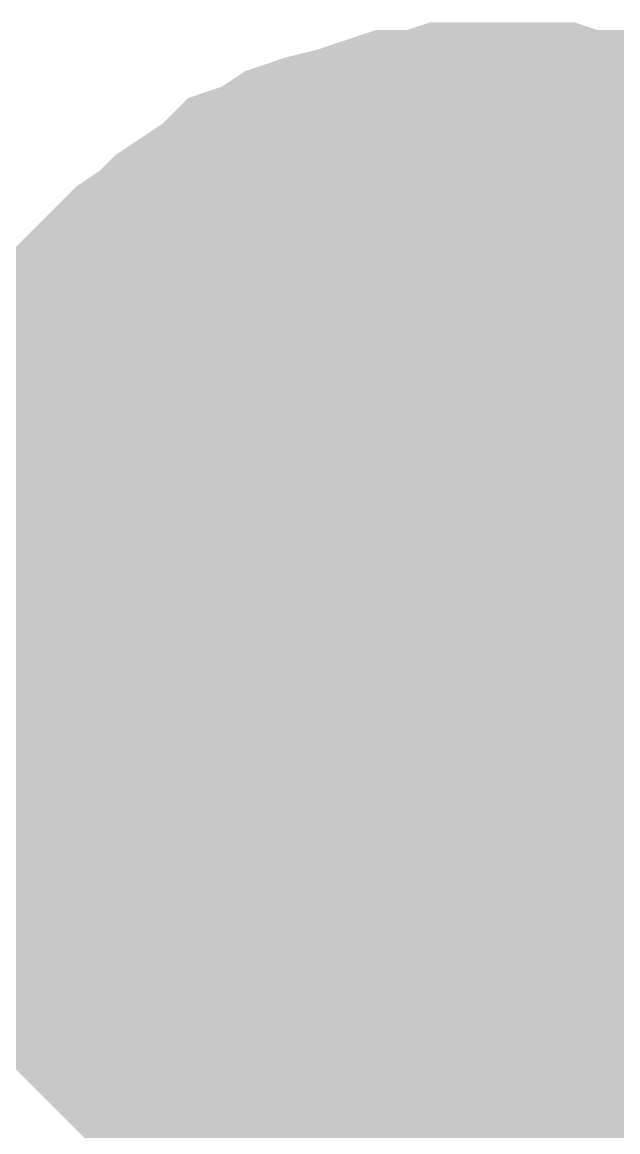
# Model space of a CAD drawing. Header units: inches. Extents: x 0 to 841, y 0 to 594.
# Drawn here: x 321.826 to 322.683, y 551.815 to 553.409 of the extents above; entities that cross this region are included whole.
import ezdxf

# ---------------------------------------------------------------- set-up
doc = ezdxf.new("R2010")
doc.units = ezdxf.units.IN
doc.layers.add('Sheet', color=255, linetype='Continuous')

msp = doc.modelspace()

# ---------------------------------------------------------------- linework, layer by layer
at = {"layer": 'Sheet'}
for points in [[(321.753, 552.4955, 0.2997, 0.2997, 0), (321.753, 552.5292, 0.2997, 0.2997, 0), (321.753, 552.5741, 0.2997, 0.2997, 0), (321.7642, 552.6078, 0.2997, 0.2997, 0), (321.7642, 552.6527, 0.2997, 0.2997, 0), (321.7755, 552.6864, 0.2997, 0.2997, 0), (321.7867, 552.7201, 0.2997, 0.2997, 0), (321.7979, 552.7537, 0.2997, 0.2997, 0), (321.8092, 552.7874, 0.2997, 0.2997, 0), (321.8316, 552.8211, 0.2997, 0.2997, 0), (321.8428, 552.8548, 0.2997, 0.2997, 0), (321.8653, 552.8885, 0.2997, 0.2997, 0), (321.8765, 552.9222, 0.2997, 0.2997, 0), (321.899, 552.9446, 0.2997, 0.2997, 0), (321.9215, 552.9783, 0.2997, 0.2997, 0), (321.9551, 553.012, 0.2997, 0.2997, 0), (321.9776, 553.0345, 0.2997, 0.2997, 0), (322.0001, 553.0569, 0.2997, 0.2997, 0), (322.0337, 553.0794, 0.2997, 0.2997, 0), (322.0562, 553.1019, 0.2997, 0.2997, 0), (322.0899, 553.1243, 0.2997, 0.2997, 0), (322.1236, 553.1468, 0.2997, 0.2997, 0), (322.146, 553.1692, 0.2997, 0.2997, 0), (322.1797, 553.1805, 0.2997, 0.2997, 0), (322.2134, 553.2029, 0.2997, 0.2997, 0), (322.2471, 553.2142, 0.2997, 0.2997, 0), (322.292, 553.2254, 0.2997, 0.2997, 0), (322.3257, 553.2366, 0.2997, 0.2997, 0), (322.3594, 553.2478, 0.2997, 0.2997, 0), (322.4043, 553.2478, 0.2997, 0.2997, 0), (322.438, 553.2591, 0.2997, 0.2997, 0), (322.4717, 553.2591, 0.2997, 0.2997, 0), (322.5166, 553.2591, 0.2997, 0.2997, 0)], [(321.753, 552.4955, 0.2997, 0.2997, 0), (321.753, 552.5292, 0.2997, 0.2997, 0), (321.753, 552.5741, 0.2997, 0.2997, 0), (321.7642, 552.6078, 0.2997, 0.2997, 0), (321.7642, 552.6527, 0.2997, 0.2997, 0), (321.7755, 552.6864, 0.2997, 0.2997, 0), (321.7867, 552.7201, 0.2997, 0.2997, 0), (321.7979, 552.7537, 0.2997, 0.2997, 0), (321.8092, 552.7874, 0.2997, 0.2997, 0), (321.8316, 552.8211, 0.2997, 0.2997, 0), (321.8428, 552.8548, 0.2997, 0.2997, 0), (321.8653, 552.8885, 0.2997, 0.2997, 0), (321.8765, 552.9222, 0.2997, 0.2997, 0), (321.899, 552.9446, 0.2997, 0.2997, 0), (321.9215, 552.9783, 0.2997, 0.2997, 0), (321.9551, 553.012, 0.2997, 0.2997, 0), (321.9776, 553.0345, 0.2997, 0.2997, 0), (322.0001, 553.0569, 0.2997, 0.2997, 0), (322.0337, 553.0794, 0.2997, 0.2997, 0), (322.0562, 553.1019, 0.2997, 0.2997, 0), (322.0899, 553.1243, 0.2997, 0.2997, 0), (322.1236, 553.1468, 0.2997, 0.2997, 0), (322.146, 553.1692, 0.2997, 0.2997, 0), (322.1797, 553.1805, 0.2997, 0.2997, 0), (322.2134, 553.2029, 0.2997, 0.2997, 0), (322.2471, 553.2142, 0.2997, 0.2997, 0), (322.292, 553.2254, 0.2997, 0.2997, 0), (322.3257, 553.2366, 0.2997, 0.2997, 0), (322.3594, 553.2478, 0.2997, 0.2997, 0), (322.4043, 553.2478, 0.2997, 0.2997, 0), (322.438, 553.2591, 0.2997, 0.2997, 0), (322.4717, 553.2591, 0.2997, 0.2997, 0), (322.5166, 553.2591, 0.2997, 0.2997, 0)], [(322.5166, 553.2591, 0.2997, 0.2997, 0), (322.5166, 553.2591, 0.2997, 0.2997, 0)], [(322.5166, 553.2591, 0.2997, 0.2997, 0), (322.5503, 553.2591, 0.2997, 0.2997, 0), (322.5952, 553.2591, 0.2997, 0.2997, 0), (322.6289, 553.2478, 0.2997, 0.2997, 0), (322.6738, 553.2478, 0.2997, 0.2997, 0), (322.7075, 553.2366, 0.2997, 0.2997, 0), (322.7412, 553.2254, 0.2997, 0.2997, 0), (322.7748, 553.2142, 0.2997, 0.2997, 0), (322.8085, 553.2029, 0.2997, 0.2997, 0), (322.8422, 553.1805, 0.2997, 0.2997, 0)], [(322.5166, 553.2591, 0.2997, 0.2997, 0), (322.5166, 553.2591, 0.2997, 0.2997, 0)], [(322.5166, 553.2591, 0.2997, 0.2997, 0), (322.5503, 553.2591, 0.2997, 0.2997, 0), (322.5952, 553.2591, 0.2997, 0.2997, 0), (322.6289, 553.2478, 0.2997, 0.2997, 0), (322.6738, 553.2478, 0.2997, 0.2997, 0), (322.7075, 553.2366, 0.2997, 0.2997, 0), (322.7412, 553.2254, 0.2997, 0.2997, 0), (322.7748, 553.2142, 0.2997, 0.2997, 0), (322.8085, 553.2029, 0.2997, 0.2997, 0), (322.8422, 553.1805, 0.2997, 0.2997, 0)], [(321.7755, 552.6864, 0.0991, 0.0991, 0), (321.7867, 552.7201, 0.0991, 0.0991, 0), (321.7979, 552.7537, 0.0991, 0.0991, 0), (321.8092, 552.7874, 0.0991, 0.0991, 0), (321.8316, 552.8211, 0.0991, 0.0991, 0), (321.8428, 552.8548, 0.0991, 0.0991, 0), (321.8653, 552.8885, 0.0991, 0.0991, 0), (321.8765, 552.9222, 0.0991, 0.0991, 0), (321.899, 552.9446, 0.0991, 0.0991, 0), (321.9215, 552.9783, 0.0991, 0.0991, 0), (321.9551, 553.012, 0.0991, 0.0991, 0), (321.9776, 553.0345, 0.0991, 0.0991, 0), (322.0001, 553.0569, 0.0991, 0.0991, 0), (322.0337, 553.0794, 0.0991, 0.0991, 0), (322.0562, 553.1019, 0.0991, 0.0991, 0), (322.0899, 553.1243, 0.0991, 0.0991, 0), (322.1236, 553.1468, 0.0991, 0.0991, 0), (322.146, 553.1692, 0.0991, 0.0991, 0), (322.1797, 553.1805, 0.0991, 0.0991, 0), (322.2134, 553.2029, 0.0991, 0.0991, 0), (322.2471, 553.2142, 0.0991, 0.0991, 0), (322.292, 553.2254, 0.0991, 0.0991, 0), (322.3257, 553.2366, 0.0991, 0.0991, 0), (322.3594, 553.2478, 0.0991, 0.0991, 0), (322.4043, 553.2478, 0.0991, 0.0991, 0), (322.438, 553.2591, 0.0991, 0.0991, 0), (322.4717, 553.2591, 0.0991, 0.0991, 0), (322.5166, 553.2591, 0.0991, 0.0991, 0)], [(321.7755, 552.6864, 0.0991, 0.0991, 0), (321.7867, 552.7201, 0.0991, 0.0991, 0), (321.7979, 552.7537, 0.0991, 0.0991, 0), (321.8092, 552.7874, 0.0991, 0.0991, 0), (321.8316, 552.8211, 0.0991, 0.0991, 0), (321.8428, 552.8548, 0.0991, 0.0991, 0), (321.8653, 552.8885, 0.0991, 0.0991, 0), (321.8765, 552.9222, 0.0991, 0.0991, 0), (321.899, 552.9446, 0.0991, 0.0991, 0), (321.9215, 552.9783, 0.0991, 0.0991, 0), (321.9551, 553.012, 0.0991, 0.0991, 0), (321.9776, 553.0345, 0.0991, 0.0991, 0), (322.0001, 553.0569, 0.0991, 0.0991, 0), (322.0337, 553.0794, 0.0991, 0.0991, 0), (322.0562, 553.1019, 0.0991, 0.0991, 0), (322.0899, 553.1243, 0.0991, 0.0991, 0), (322.1236, 553.1468, 0.0991, 0.0991, 0), (322.146, 553.1692, 0.0991, 0.0991, 0), (322.1797, 553.1805, 0.0991, 0.0991, 0), (322.2134, 553.2029, 0.0991, 0.0991, 0), (322.2471, 553.2142, 0.0991, 0.0991, 0), (322.292, 553.2254, 0.0991, 0.0991, 0), (322.3257, 553.2366, 0.0991, 0.0991, 0), (322.3594, 553.2478, 0.0991, 0.0991, 0), (322.4043, 553.2478, 0.0991, 0.0991, 0), (322.438, 553.2591, 0.0991, 0.0991, 0), (322.4717, 553.2591, 0.0991, 0.0991, 0), (322.5166, 553.2591, 0.0991, 0.0991, 0)], [(322.5166, 553.2591, 0.0991, 0.0991, 0), (322.5166, 553.2591, 0.0991, 0.0991, 0)], [(322.5166, 553.2591, 0.0991, 0.0991, 0), (322.5503, 553.2591, 0.0991, 0.0991, 0), (322.5952, 553.2591, 0.0991, 0.0991, 0), (322.6289, 553.2478, 0.0991, 0.0991, 0), (322.6738, 553.2478, 0.0991, 0.0991, 0), (322.7075, 553.2366, 0.0991, 0.0991, 0), (322.7412, 553.2254, 0.0991, 0.0991, 0)], [(322.5166, 553.2591, 0.0991, 0.0991, 0), (322.5166, 553.2591, 0.0991, 0.0991, 0)], [(322.5166, 553.2591, 0.0991, 0.0991, 0), (322.5503, 553.2591, 0.0991, 0.0991, 0), (322.5952, 553.2591, 0.0991, 0.0991, 0), (322.6289, 553.2478, 0.0991, 0.0991, 0), (322.6738, 553.2478, 0.0991, 0.0991, 0), (322.7075, 553.2366, 0.0991, 0.0991, 0), (322.7412, 553.2254, 0.0991, 0.0991, 0)], [(322.0001, 552.4955, 0.2997, 0.2997, 0), (322.0001, 552.5179, 0.2997, 0.2997, 0), (322.0001, 552.5516, 0.2997, 0.2997, 0), (322.0113, 552.5741, 0.2997, 0.2997, 0), (322.0113, 552.5965, 0.2997, 0.2997, 0), (322.0113, 552.619, 0.2997, 0.2997, 0), (322.0225, 552.6414, 0.2997, 0.2997, 0), (322.0337, 552.6751, 0.2997, 0.2997, 0), (322.045, 552.6976, 0.2997, 0.2997, 0), (322.0562, 552.7201, 0.2997, 0.2997, 0), (322.0674, 552.7425, 0.2997, 0.2997, 0), (322.0787, 552.7537, 0.2997, 0.2997, 0), (322.0899, 552.7762, 0.2997, 0.2997, 0), (322.1011, 552.7987, 0.2997, 0.2997, 0), (322.1236, 552.8211, 0.2997, 0.2997, 0), (322.1348, 552.8324, 0.2997, 0.2997, 0), (322.1573, 552.8548, 0.2997, 0.2997, 0), (322.1685, 552.866, 0.2997, 0.2997, 0), (322.1909, 552.8885, 0.2997, 0.2997, 0), (322.2134, 552.8997, 0.2997, 0.2997, 0), (322.2246, 552.911, 0.2997, 0.2997, 0), (322.2471, 552.9334, 0.2997, 0.2997, 0), (322.2695, 552.9446, 0.2997, 0.2997, 0), (322.292, 552.9559, 0.2997, 0.2997, 0), (322.3145, 552.9559, 0.2997, 0.2997, 0), (322.3369, 552.9671, 0.2997, 0.2997, 0), (322.3594, 552.9783, 0.2997, 0.2997, 0), (322.3931, 552.9896, 0.2997, 0.2997, 0), (322.4155, 552.9896, 0.2997, 0.2997, 0), (322.438, 552.9896, 0.2997, 0.2997, 0), (322.4604, 553.0008, 0.2997, 0.2997, 0), (322.4941, 553.0008, 0.2997, 0.2997, 0), (322.5166, 553.0008, 0.2997, 0.2997, 0)], [(322.0001, 552.4955, 0.2997, 0.2997, 0), (322.0001, 552.5179, 0.2997, 0.2997, 0), (322.0001, 552.5516, 0.2997, 0.2997, 0), (322.0113, 552.5741, 0.2997, 0.2997, 0), (322.0113, 552.5965, 0.2997, 0.2997, 0), (322.0113, 552.619, 0.2997, 0.2997, 0), (322.0225, 552.6414, 0.2997, 0.2997, 0), (322.0337, 552.6751, 0.2997, 0.2997, 0), (322.045, 552.6976, 0.2997, 0.2997, 0), (322.0562, 552.7201, 0.2997, 0.2997, 0), (322.0674, 552.7425, 0.2997, 0.2997, 0), (322.0787, 552.7537, 0.2997, 0.2997, 0), (322.0899, 552.7762, 0.2997, 0.2997, 0), (322.1011, 552.7987, 0.2997, 0.2997, 0), (322.1236, 552.8211, 0.2997, 0.2997, 0), (322.1348, 552.8324, 0.2997, 0.2997, 0), (322.1573, 552.8548, 0.2997, 0.2997, 0), (322.1685, 552.866, 0.2997, 0.2997, 0), (322.1909, 552.8885, 0.2997, 0.2997, 0), (322.2134, 552.8997, 0.2997, 0.2997, 0), (322.2246, 552.911, 0.2997, 0.2997, 0), (322.2471, 552.9334, 0.2997, 0.2997, 0), (322.2695, 552.9446, 0.2997, 0.2997, 0), (322.292, 552.9559, 0.2997, 0.2997, 0), (322.3145, 552.9559, 0.2997, 0.2997, 0), (322.3369, 552.9671, 0.2997, 0.2997, 0), (322.3594, 552.9783, 0.2997, 0.2997, 0), (322.3931, 552.9896, 0.2997, 0.2997, 0), (322.4155, 552.9896, 0.2997, 0.2997, 0), (322.438, 552.9896, 0.2997, 0.2997, 0), (322.4604, 553.0008, 0.2997, 0.2997, 0), (322.4941, 553.0008, 0.2997, 0.2997, 0), (322.5166, 553.0008, 0.2997, 0.2997, 0)], [(322.5166, 553.0008, 0.2997, 0.2997, 0), (322.5166, 553.0008, 0.2997, 0.2997, 0)], [(322.5166, 553.0008, 0.2997, 0.2997, 0), (322.539, 553.0008, 0.2997, 0.2997, 0), (322.5615, 553.0008, 0.2997, 0.2997, 0), (322.5952, 552.9896, 0.2997, 0.2997, 0), (322.6176, 552.9896, 0.2997, 0.2997, 0), (322.6401, 552.9896, 0.2997, 0.2997, 0), (322.6626, 552.9783, 0.2997, 0.2997, 0), (322.685, 552.9671, 0.2997, 0.2997, 0), (322.7075, 552.9559, 0.2997, 0.2997, 0), (322.7299, 552.9559, 0.2997, 0.2997, 0), (322.7524, 552.9446, 0.2997, 0.2997, 0), (322.7748, 552.9334, 0.2997, 0.2997, 0), (322.7973, 552.911, 0.2997, 0.2997, 0), (322.8198, 552.8997, 0.2997, 0.2997, 0), (322.831, 552.8885, 0.2997, 0.2997, 0), (322.8534, 552.866, 0.2997, 0.2997, 0)], [(322.5166, 553.0008, 0.2997, 0.2997, 0), (322.5166, 553.0008, 0.2997, 0.2997, 0)], [(322.5166, 553.0008, 0.2997, 0.2997, 0), (322.539, 553.0008, 0.2997, 0.2997, 0), (322.5615, 553.0008, 0.2997, 0.2997, 0), (322.5952, 552.9896, 0.2997, 0.2997, 0), (322.6176, 552.9896, 0.2997, 0.2997, 0), (322.6401, 552.9896, 0.2997, 0.2997, 0), (322.6626, 552.9783, 0.2997, 0.2997, 0), (322.685, 552.9671, 0.2997, 0.2997, 0), (322.7075, 552.9559, 0.2997, 0.2997, 0), (322.7299, 552.9559, 0.2997, 0.2997, 0), (322.7524, 552.9446, 0.2997, 0.2997, 0), (322.7748, 552.9334, 0.2997, 0.2997, 0), (322.7973, 552.911, 0.2997, 0.2997, 0), (322.8198, 552.8997, 0.2997, 0.2997, 0), (322.831, 552.8885, 0.2997, 0.2997, 0), (322.8534, 552.866, 0.2997, 0.2997, 0)], [(322.0001, 552.4955, 0.0991, 0.0991, 0), (322.0001, 552.5179, 0.0991, 0.0991, 0), (322.0001, 552.5516, 0.0991, 0.0991, 0), (322.0113, 552.5741, 0.0991, 0.0991, 0), (322.0113, 552.5965, 0.0991, 0.0991, 0), (322.0113, 552.619, 0.0991, 0.0991, 0), (322.0225, 552.6414, 0.0991, 0.0991, 0), (322.0337, 552.6751, 0.0991, 0.0991, 0), (322.045, 552.6976, 0.0991, 0.0991, 0), (322.0562, 552.7201, 0.0991, 0.0991, 0), (322.0674, 552.7425, 0.0991, 0.0991, 0), (322.0787, 552.7537, 0.0991, 0.0991, 0), (322.0899, 552.7762, 0.0991, 0.0991, 0), (322.1011, 552.7987, 0.0991, 0.0991, 0), (322.1236, 552.8211, 0.0991, 0.0991, 0), (322.1348, 552.8324, 0.0991, 0.0991, 0), (322.1573, 552.8548, 0.0991, 0.0991, 0), (322.1685, 552.866, 0.0991, 0.0991, 0), (322.1909, 552.8885, 0.0991, 0.0991, 0), (322.2134, 552.8997, 0.0991, 0.0991, 0), (322.2246, 552.911, 0.0991, 0.0991, 0), (322.2471, 552.9334, 0.0991, 0.0991, 0), (322.2695, 552.9446, 0.0991, 0.0991, 0), (322.292, 552.9559, 0.0991, 0.0991, 0), (322.3145, 552.9559, 0.0991, 0.0991, 0), (322.3369, 552.9671, 0.0991, 0.0991, 0), (322.3594, 552.9783, 0.0991, 0.0991, 0), (322.3931, 552.9896, 0.0991, 0.0991, 0), (322.4155, 552.9896, 0.0991, 0.0991, 0), (322.438, 552.9896, 0.0991, 0.0991, 0), (322.4604, 553.0008, 0.0991, 0.0991, 0), (322.4941, 553.0008, 0.0991, 0.0991, 0), (322.5166, 553.0008, 0.0991, 0.0991, 0)], [(322.0001, 552.4955, 0.0991, 0.0991, 0), (322.0001, 552.5179, 0.0991, 0.0991, 0), (322.0001, 552.5516, 0.0991, 0.0991, 0), (322.0113, 552.5741, 0.0991, 0.0991, 0), (322.0113, 552.5965, 0.0991, 0.0991, 0), (322.0113, 552.619, 0.0991, 0.0991, 0), (322.0225, 552.6414, 0.0991, 0.0991, 0), (322.0337, 552.6751, 0.0991, 0.0991, 0), (322.045, 552.6976, 0.0991, 0.0991, 0), (322.0562, 552.7201, 0.0991, 0.0991, 0), (322.0674, 552.7425, 0.0991, 0.0991, 0), (322.0787, 552.7537, 0.0991, 0.0991, 0), (322.0899, 552.7762, 0.0991, 0.0991, 0), (322.1011, 552.7987, 0.0991, 0.0991, 0), (322.1236, 552.8211, 0.0991, 0.0991, 0), (322.1348, 552.8324, 0.0991, 0.0991, 0), (322.1573, 552.8548, 0.0991, 0.0991, 0), (322.1685, 552.866, 0.0991, 0.0991, 0), (322.1909, 552.8885, 0.0991, 0.0991, 0), (322.2134, 552.8997, 0.0991, 0.0991, 0), (322.2246, 552.911, 0.0991, 0.0991, 0), (322.2471, 552.9334, 0.0991, 0.0991, 0), (322.2695, 552.9446, 0.0991, 0.0991, 0), (322.292, 552.9559, 0.0991, 0.0991, 0), (322.3145, 552.9559, 0.0991, 0.0991, 0), (322.3369, 552.9671, 0.0991, 0.0991, 0), (322.3594, 552.9783, 0.0991, 0.0991, 0), (322.3931, 552.9896, 0.0991, 0.0991, 0), (322.4155, 552.9896, 0.0991, 0.0991, 0), (322.438, 552.9896, 0.0991, 0.0991, 0), (322.4604, 553.0008, 0.0991, 0.0991, 0), (322.4941, 553.0008, 0.0991, 0.0991, 0), (322.5166, 553.0008, 0.0991, 0.0991, 0)], [(322.5166, 553.0008, 0.0991, 0.0991, 0), (322.5166, 553.0008, 0.0991, 0.0991, 0)], [(322.5166, 553.0008, 0.0991, 0.0991, 0), (322.539, 553.0008, 0.0991, 0.0991, 0), (322.5615, 553.0008, 0.0991, 0.0991, 0), (322.5952, 552.9896, 0.0991, 0.0991, 0), (322.6176, 552.9896, 0.0991, 0.0991, 0), (322.6401, 552.9896, 0.0991, 0.0991, 0), (322.6626, 552.9783, 0.0991, 0.0991, 0), (322.685, 552.9671, 0.0991, 0.0991, 0), (322.7075, 552.9559, 0.0991, 0.0991, 0), (322.7299, 552.9559, 0.0991, 0.0991, 0), (322.7524, 552.9446, 0.0991, 0.0991, 0)], [(322.5166, 553.0008, 0.0991, 0.0991, 0), (322.5166, 553.0008, 0.0991, 0.0991, 0)], [(322.5166, 553.0008, 0.0991, 0.0991, 0), (322.539, 553.0008, 0.0991, 0.0991, 0), (322.5615, 553.0008, 0.0991, 0.0991, 0), (322.5952, 552.9896, 0.0991, 0.0991, 0), (322.6176, 552.9896, 0.0991, 0.0991, 0), (322.6401, 552.9896, 0.0991, 0.0991, 0), (322.6626, 552.9783, 0.0991, 0.0991, 0), (322.685, 552.9671, 0.0991, 0.0991, 0), (322.7075, 552.9559, 0.0991, 0.0991, 0), (322.7299, 552.9559, 0.0991, 0.0991, 0), (322.7524, 552.9446, 0.0991, 0.0991, 0)], [(320.0125, 552.4955, 0.7493, 0.7493, 0), (322.5166, 552.4955, 0.7493, 0.7493, 0), (330.0063, 552.4955, 0.7493, 0.7493, 0), (345.0081, 552.4955, 0.7493, 0.7493, 0)], [(322.5166, 542.4899, 0.7493, 0.7493, 0), (322.5166, 552.4955, 0.7493, 0.7493, 0)], [(322.5166, 551.7319, 0.2997, 0.2997, 0), (322.4717, 551.7319, 0.2997, 0.2997, 0), (322.438, 551.7319, 0.2997, 0.2997, 0), (322.4043, 551.7431, 0.2997, 0.2997, 0), (322.3594, 551.7431, 0.2997, 0.2997, 0), (322.3257, 551.7543, 0.2997, 0.2997, 0), (322.292, 551.7655, 0.2997, 0.2997, 0), (322.2471, 551.7768, 0.2997, 0.2997, 0), (322.2134, 551.788, 0.2997, 0.2997, 0), (322.1797, 551.8105, 0.2997, 0.2997, 0), (322.146, 551.8217, 0.2997, 0.2997, 0), (322.1236, 551.8441, 0.2997, 0.2997, 0), (322.0899, 551.8554, 0.2997, 0.2997, 0), (322.0562, 551.8778, 0.2997, 0.2997, 0), (322.0337, 551.9003, 0.2997, 0.2997, 0), (322.0001, 551.934, 0.2997, 0.2997, 0), (321.9776, 551.9564, 0.2997, 0.2997, 0), (321.9551, 551.9789, 0.2997, 0.2997, 0), (321.9215, 552.0126, 0.2997, 0.2997, 0), (321.899, 552.0351, 0.2997, 0.2997, 0), (321.8765, 552.0687, 0.2997, 0.2997, 0), (321.8653, 552.1024, 0.2997, 0.2997, 0), (321.8428, 552.1249, 0.2997, 0.2997, 0), (321.8316, 552.1586, 0.2997, 0.2997, 0), (321.8092, 552.1923, 0.2997, 0.2997, 0), (321.7979, 552.226, 0.2997, 0.2997, 0), (321.7867, 552.2709, 0.2997, 0.2997, 0), (321.7755, 552.3046, 0.2997, 0.2997, 0), (321.7642, 552.3382, 0.2997, 0.2997, 0), (321.7642, 552.3832, 0.2997, 0.2997, 0), (321.753, 552.4169, 0.2997, 0.2997, 0), (321.753, 552.4505, 0.2997, 0.2997, 0), (321.753, 552.4955, 0.2997, 0.2997, 0)], [(321.753, 552.4955, 0.2997, 0.2997, 0), (321.753, 552.4955, 0.2997, 0.2997, 0)], [(322.5166, 551.7319, 0.2997, 0.2997, 0), (322.4717, 551.7319, 0.2997, 0.2997, 0), (322.438, 551.7319, 0.2997, 0.2997, 0), (322.4043, 551.7431, 0.2997, 0.2997, 0), (322.3594, 551.7431, 0.2997, 0.2997, 0), (322.3257, 551.7543, 0.2997, 0.2997, 0), (322.292, 551.7655, 0.2997, 0.2997, 0), (322.2471, 551.7768, 0.2997, 0.2997, 0), (322.2134, 551.788, 0.2997, 0.2997, 0), (322.1797, 551.8105, 0.2997, 0.2997, 0), (322.146, 551.8217, 0.2997, 0.2997, 0), (322.1236, 551.8441, 0.2997, 0.2997, 0), (322.0899, 551.8554, 0.2997, 0.2997, 0), (322.0562, 551.8778, 0.2997, 0.2997, 0), (322.0337, 551.9003, 0.2997, 0.2997, 0), (322.0001, 551.934, 0.2997, 0.2997, 0), (321.9776, 551.9564, 0.2997, 0.2997, 0), (321.9551, 551.9789, 0.2997, 0.2997, 0), (321.9215, 552.0126, 0.2997, 0.2997, 0), (321.899, 552.0351, 0.2997, 0.2997, 0), (321.8765, 552.0687, 0.2997, 0.2997, 0), (321.8653, 552.1024, 0.2997, 0.2997, 0), (321.8428, 552.1249, 0.2997, 0.2997, 0), (321.8316, 552.1586, 0.2997, 0.2997, 0), (321.8092, 552.1923, 0.2997, 0.2997, 0), (321.7979, 552.226, 0.2997, 0.2997, 0), (321.7867, 552.2709, 0.2997, 0.2997, 0), (321.7755, 552.3046, 0.2997, 0.2997, 0), (321.7642, 552.3382, 0.2997, 0.2997, 0), (321.7642, 552.3832, 0.2997, 0.2997, 0), (321.753, 552.4169, 0.2997, 0.2997, 0), (321.753, 552.4505, 0.2997, 0.2997, 0), (321.753, 552.4955, 0.2997, 0.2997, 0)], [(321.753, 552.4955, 0.2997, 0.2997, 0), (321.753, 552.4955, 0.2997, 0.2997, 0)], [(322.5166, 551.9901, 0.2997, 0.2997, 0), (322.4941, 551.9901, 0.2997, 0.2997, 0), (322.4604, 551.9901, 0.2997, 0.2997, 0), (322.438, 552.0014, 0.2997, 0.2997, 0), (322.4155, 552.0014, 0.2997, 0.2997, 0), (322.3931, 552.0014, 0.2997, 0.2997, 0), (322.3594, 552.0126, 0.2997, 0.2997, 0), (322.3369, 552.0238, 0.2997, 0.2997, 0), (322.3145, 552.0351, 0.2997, 0.2997, 0), (322.292, 552.0351, 0.2997, 0.2997, 0), (322.2695, 552.0463, 0.2997, 0.2997, 0), (322.2471, 552.0575, 0.2997, 0.2997, 0), (322.2246, 552.08, 0.2997, 0.2997, 0), (322.2134, 552.0912, 0.2997, 0.2997, 0), (322.1909, 552.1024, 0.2997, 0.2997, 0), (322.1685, 552.1249, 0.2997, 0.2997, 0), (322.1573, 552.1361, 0.2997, 0.2997, 0), (322.1348, 552.1586, 0.2997, 0.2997, 0), (322.1236, 552.1698, 0.2997, 0.2997, 0), (322.1011, 552.1923, 0.2997, 0.2997, 0), (322.0899, 552.2147, 0.2997, 0.2997, 0), (322.0787, 552.2372, 0.2997, 0.2997, 0), (322.0674, 552.2484, 0.2997, 0.2997, 0), (322.0562, 552.2709, 0.2997, 0.2997, 0), (322.045, 552.2933, 0.2997, 0.2997, 0), (322.0337, 552.3158, 0.2997, 0.2997, 0), (322.0225, 552.3495, 0.2997, 0.2997, 0), (322.0113, 552.3719, 0.2997, 0.2997, 0), (322.0113, 552.3944, 0.2997, 0.2997, 0), (322.0113, 552.4169, 0.2997, 0.2997, 0), (322.0001, 552.4393, 0.2997, 0.2997, 0), (322.0001, 552.473, 0.2997, 0.2997, 0), (322.0001, 552.4955, 0.2997, 0.2997, 0)], [(322.0001, 552.4955, 0.2997, 0.2997, 0), (322.0001, 552.4955, 0.2997, 0.2997, 0)], [(322.5166, 551.9901, 0.2997, 0.2997, 0), (322.4941, 551.9901, 0.2997, 0.2997, 0), (322.4604, 551.9901, 0.2997, 0.2997, 0), (322.438, 552.0014, 0.2997, 0.2997, 0), (322.4155, 552.0014, 0.2997, 0.2997, 0), (322.3931, 552.0014, 0.2997, 0.2997, 0), (322.3594, 552.0126, 0.2997, 0.2997, 0), (322.3369, 552.0238, 0.2997, 0.2997, 0), (322.3145, 552.0351, 0.2997, 0.2997, 0), (322.292, 552.0351, 0.2997, 0.2997, 0), (322.2695, 552.0463, 0.2997, 0.2997, 0), (322.2471, 552.0575, 0.2997, 0.2997, 0), (322.2246, 552.08, 0.2997, 0.2997, 0), (322.2134, 552.0912, 0.2997, 0.2997, 0), (322.1909, 552.1024, 0.2997, 0.2997, 0), (322.1685, 552.1249, 0.2997, 0.2997, 0), (322.1573, 552.1361, 0.2997, 0.2997, 0), (322.1348, 552.1586, 0.2997, 0.2997, 0), (322.1236, 552.1698, 0.2997, 0.2997, 0), (322.1011, 552.1923, 0.2997, 0.2997, 0), (322.0899, 552.2147, 0.2997, 0.2997, 0), (322.0787, 552.2372, 0.2997, 0.2997, 0), (322.0674, 552.2484, 0.2997, 0.2997, 0), (322.0562, 552.2709, 0.2997, 0.2997, 0), (322.045, 552.2933, 0.2997, 0.2997, 0), (322.0337, 552.3158, 0.2997, 0.2997, 0), (322.0225, 552.3495, 0.2997, 0.2997, 0), (322.0113, 552.3719, 0.2997, 0.2997, 0), (322.0113, 552.3944, 0.2997, 0.2997, 0), (322.0113, 552.4169, 0.2997, 0.2997, 0), (322.0001, 552.4393, 0.2997, 0.2997, 0), (322.0001, 552.473, 0.2997, 0.2997, 0), (322.0001, 552.4955, 0.2997, 0.2997, 0)], [(322.0001, 552.4955, 0.2997, 0.2997, 0), (322.0001, 552.4955, 0.2997, 0.2997, 0)], [(322.5166, 551.9901, 0.0991, 0.0991, 0), (322.4941, 551.9901, 0.0991, 0.0991, 0), (322.4604, 551.9901, 0.0991, 0.0991, 0), (322.438, 552.0014, 0.0991, 0.0991, 0), (322.4155, 552.0014, 0.0991, 0.0991, 0), (322.3931, 552.0014, 0.0991, 0.0991, 0), (322.3594, 552.0126, 0.0991, 0.0991, 0), (322.3369, 552.0238, 0.0991, 0.0991, 0), (322.3145, 552.0351, 0.0991, 0.0991, 0), (322.292, 552.0351, 0.0991, 0.0991, 0), (322.2695, 552.0463, 0.0991, 0.0991, 0), (322.2471, 552.0575, 0.0991, 0.0991, 0), (322.2246, 552.08, 0.0991, 0.0991, 0), (322.2134, 552.0912, 0.0991, 0.0991, 0), (322.1909, 552.1024, 0.0991, 0.0991, 0), (322.1685, 552.1249, 0.0991, 0.0991, 0), (322.1573, 552.1361, 0.0991, 0.0991, 0), (322.1348, 552.1586, 0.0991, 0.0991, 0), (322.1236, 552.1698, 0.0991, 0.0991, 0), (322.1011, 552.1923, 0.0991, 0.0991, 0), (322.0899, 552.2147, 0.0991, 0.0991, 0), (322.0787, 552.2372, 0.0991, 0.0991, 0), (322.0674, 552.2484, 0.0991, 0.0991, 0), (322.0562, 552.2709, 0.0991, 0.0991, 0), (322.045, 552.2933, 0.0991, 0.0991, 0), (322.0337, 552.3158, 0.0991, 0.0991, 0), (322.0225, 552.3495, 0.0991, 0.0991, 0), (322.0113, 552.3719, 0.0991, 0.0991, 0), (322.0113, 552.3944, 0.0991, 0.0991, 0), (322.0113, 552.4169, 0.0991, 0.0991, 0), (322.0001, 552.4393, 0.0991, 0.0991, 0), (322.0001, 552.473, 0.0991, 0.0991, 0), (322.0001, 552.4955, 0.0991, 0.0991, 0)], [(322.0001, 552.4955, 0.0991, 0.0991, 0), (322.0001, 552.4955, 0.0991, 0.0991, 0)], [(322.5166, 551.9901, 0.0991, 0.0991, 0), (322.4941, 551.9901, 0.0991, 0.0991, 0), (322.4604, 551.9901, 0.0991, 0.0991, 0), (322.438, 552.0014, 0.0991, 0.0991, 0), (322.4155, 552.0014, 0.0991, 0.0991, 0), (322.3931, 552.0014, 0.0991, 0.0991, 0), (322.3594, 552.0126, 0.0991, 0.0991, 0), (322.3369, 552.0238, 0.0991, 0.0991, 0), (322.3145, 552.0351, 0.0991, 0.0991, 0), (322.292, 552.0351, 0.0991, 0.0991, 0), (322.2695, 552.0463, 0.0991, 0.0991, 0), (322.2471, 552.0575, 0.0991, 0.0991, 0), (322.2246, 552.08, 0.0991, 0.0991, 0), (322.2134, 552.0912, 0.0991, 0.0991, 0), (322.1909, 552.1024, 0.0991, 0.0991, 0), (322.1685, 552.1249, 0.0991, 0.0991, 0), (322.1573, 552.1361, 0.0991, 0.0991, 0), (322.1348, 552.1586, 0.0991, 0.0991, 0), (322.1236, 552.1698, 0.0991, 0.0991, 0), (322.1011, 552.1923, 0.0991, 0.0991, 0), (322.0899, 552.2147, 0.0991, 0.0991, 0), (322.0787, 552.2372, 0.0991, 0.0991, 0), (322.0674, 552.2484, 0.0991, 0.0991, 0), (322.0562, 552.2709, 0.0991, 0.0991, 0), (322.045, 552.2933, 0.0991, 0.0991, 0), (322.0337, 552.3158, 0.0991, 0.0991, 0), (322.0225, 552.3495, 0.0991, 0.0991, 0), (322.0113, 552.3719, 0.0991, 0.0991, 0), (322.0113, 552.3944, 0.0991, 0.0991, 0), (322.0113, 552.4169, 0.0991, 0.0991, 0), (322.0001, 552.4393, 0.0991, 0.0991, 0), (322.0001, 552.473, 0.0991, 0.0991, 0), (322.0001, 552.4955, 0.0991, 0.0991, 0)], [(322.0001, 552.4955, 0.0991, 0.0991, 0), (322.0001, 552.4955, 0.0991, 0.0991, 0)], [(322.3257, 551.7543, 0.0991, 0.0991, 0), (322.292, 551.7655, 0.0991, 0.0991, 0), (322.2471, 551.7768, 0.0991, 0.0991, 0), (322.2134, 551.788, 0.0991, 0.0991, 0), (322.1797, 551.8105, 0.0991, 0.0991, 0), (322.146, 551.8217, 0.0991, 0.0991, 0), (322.1236, 551.8441, 0.0991, 0.0991, 0), (322.0899, 551.8554, 0.0991, 0.0991, 0), (322.0562, 551.8778, 0.0991, 0.0991, 0), (322.0337, 551.9003, 0.0991, 0.0991, 0), (322.0001, 551.934, 0.0991, 0.0991, 0), (321.9776, 551.9564, 0.0991, 0.0991, 0), (321.9551, 551.9789, 0.0991, 0.0991, 0), (321.9215, 552.0126, 0.0991, 0.0991, 0), (321.899, 552.0351, 0.0991, 0.0991, 0), (321.8765, 552.0687, 0.0991, 0.0991, 0), (321.8653, 552.1024, 0.0991, 0.0991, 0), (321.8428, 552.1249, 0.0991, 0.0991, 0), (321.8316, 552.1586, 0.0991, 0.0991, 0), (321.8092, 552.1923, 0.0991, 0.0991, 0), (321.7979, 552.226, 0.0991, 0.0991, 0), (321.7867, 552.2709, 0.0991, 0.0991, 0), (321.7755, 552.3046, 0.0991, 0.0991, 0)], [(322.3257, 551.7543, 0.0991, 0.0991, 0), (322.292, 551.7655, 0.0991, 0.0991, 0), (322.2471, 551.7768, 0.0991, 0.0991, 0), (322.2134, 551.788, 0.0991, 0.0991, 0), (322.1797, 551.8105, 0.0991, 0.0991, 0), (322.146, 551.8217, 0.0991, 0.0991, 0), (322.1236, 551.8441, 0.0991, 0.0991, 0), (322.0899, 551.8554, 0.0991, 0.0991, 0), (322.0562, 551.8778, 0.0991, 0.0991, 0), (322.0337, 551.9003, 0.0991, 0.0991, 0), (322.0001, 551.934, 0.0991, 0.0991, 0), (321.9776, 551.9564, 0.0991, 0.0991, 0), (321.9551, 551.9789, 0.0991, 0.0991, 0), (321.9215, 552.0126, 0.0991, 0.0991, 0), (321.899, 552.0351, 0.0991, 0.0991, 0), (321.8765, 552.0687, 0.0991, 0.0991, 0), (321.8653, 552.1024, 0.0991, 0.0991, 0), (321.8428, 552.1249, 0.0991, 0.0991, 0), (321.8316, 552.1586, 0.0991, 0.0991, 0), (321.8092, 552.1923, 0.0991, 0.0991, 0), (321.7979, 552.226, 0.0991, 0.0991, 0), (321.7867, 552.2709, 0.0991, 0.0991, 0), (321.7755, 552.3046, 0.0991, 0.0991, 0)], [(322.8534, 552.1249, 0.2997, 0.2997, 0), (322.831, 552.1024, 0.2997, 0.2997, 0), (322.8198, 552.0912, 0.2997, 0.2997, 0), (322.7973, 552.08, 0.2997, 0.2997, 0), (322.7748, 552.0575, 0.2997, 0.2997, 0), (322.7524, 552.0463, 0.2997, 0.2997, 0), (322.7299, 552.0351, 0.2997, 0.2997, 0), (322.7075, 552.0351, 0.2997, 0.2997, 0), (322.685, 552.0238, 0.2997, 0.2997, 0), (322.6626, 552.0126, 0.2997, 0.2997, 0), (322.6401, 552.0014, 0.2997, 0.2997, 0), (322.6176, 552.0014, 0.2997, 0.2997, 0), (322.5952, 552.0014, 0.2997, 0.2997, 0), (322.5615, 551.9901, 0.2997, 0.2997, 0), (322.539, 551.9901, 0.2997, 0.2997, 0), (322.5166, 551.9901, 0.2997, 0.2997, 0)], [(322.8534, 552.1249, 0.2997, 0.2997, 0), (322.831, 552.1024, 0.2997, 0.2997, 0), (322.8198, 552.0912, 0.2997, 0.2997, 0), (322.7973, 552.08, 0.2997, 0.2997, 0), (322.7748, 552.0575, 0.2997, 0.2997, 0), (322.7524, 552.0463, 0.2997, 0.2997, 0), (322.7299, 552.0351, 0.2997, 0.2997, 0), (322.7075, 552.0351, 0.2997, 0.2997, 0), (322.685, 552.0238, 0.2997, 0.2997, 0), (322.6626, 552.0126, 0.2997, 0.2997, 0), (322.6401, 552.0014, 0.2997, 0.2997, 0), (322.6176, 552.0014, 0.2997, 0.2997, 0), (322.5952, 552.0014, 0.2997, 0.2997, 0), (322.5615, 551.9901, 0.2997, 0.2997, 0), (322.539, 551.9901, 0.2997, 0.2997, 0), (322.5166, 551.9901, 0.2997, 0.2997, 0)], [(322.7524, 552.0463, 0.0991, 0.0991, 0), (322.7299, 552.0351, 0.0991, 0.0991, 0), (322.7075, 552.0351, 0.0991, 0.0991, 0), (322.685, 552.0238, 0.0991, 0.0991, 0), (322.6626, 552.0126, 0.0991, 0.0991, 0), (322.6401, 552.0014, 0.0991, 0.0991, 0), (322.6176, 552.0014, 0.0991, 0.0991, 0), (322.5952, 552.0014, 0.0991, 0.0991, 0), (322.5615, 551.9901, 0.0991, 0.0991, 0), (322.539, 551.9901, 0.0991, 0.0991, 0), (322.5166, 551.9901, 0.0991, 0.0991, 0)], [(322.7524, 552.0463, 0.0991, 0.0991, 0), (322.7299, 552.0351, 0.0991, 0.0991, 0), (322.7075, 552.0351, 0.0991, 0.0991, 0), (322.685, 552.0238, 0.0991, 0.0991, 0), (322.6626, 552.0126, 0.0991, 0.0991, 0), (322.6401, 552.0014, 0.0991, 0.0991, 0), (322.6176, 552.0014, 0.0991, 0.0991, 0), (322.5952, 552.0014, 0.0991, 0.0991, 0), (322.5615, 551.9901, 0.0991, 0.0991, 0), (322.539, 551.9901, 0.0991, 0.0991, 0), (322.5166, 551.9901, 0.0991, 0.0991, 0)], [(322.8422, 551.8105, 0.2997, 0.2997, 0), (322.8085, 551.788, 0.2997, 0.2997, 0), (322.7748, 551.7768, 0.2997, 0.2997, 0), (322.7412, 551.7655, 0.2997, 0.2997, 0), (322.7075, 551.7543, 0.2997, 0.2997, 0), (322.6738, 551.7431, 0.2997, 0.2997, 0), (322.6289, 551.7431, 0.2997, 0.2997, 0), (322.5952, 551.7319, 0.2997, 0.2997, 0), (322.5503, 551.7319, 0.2997, 0.2997, 0), (322.5166, 551.7319, 0.2997, 0.2997, 0)], [(322.8422, 551.8105, 0.2997, 0.2997, 0), (322.8085, 551.788, 0.2997, 0.2997, 0), (322.7748, 551.7768, 0.2997, 0.2997, 0), (322.7412, 551.7655, 0.2997, 0.2997, 0), (322.7075, 551.7543, 0.2997, 0.2997, 0), (322.6738, 551.7431, 0.2997, 0.2997, 0), (322.6289, 551.7431, 0.2997, 0.2997, 0), (322.5952, 551.7319, 0.2997, 0.2997, 0), (322.5503, 551.7319, 0.2997, 0.2997, 0), (322.5166, 551.7319, 0.2997, 0.2997, 0)]]:
    msp.add_lwpolyline(points, format="xyseb", dxfattribs=at)
msp.add_lwpolyline([(322.2459, 552.4999, 0.508, 0.508, 1), (322.7539, 552.4999, 0.508, 0.508, 1)], format="xyseb", close=True, dxfattribs=at)

doc.saveas('drawing.dxf')
